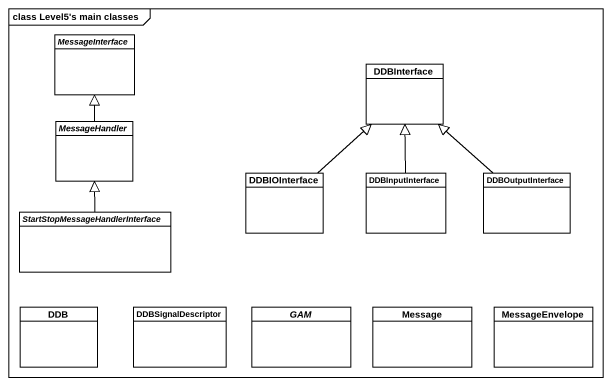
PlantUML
@startuml
mainframe class Level5's main classes
hide circle
hide empty members
abstract class MessageInterface
class DDBInterface
abstract class MessageHandler
class DDBIOInterface
class DDBInputInterface
class DDBOutputInterface
abstract class "StartStopMessageHandlerInterface" as StartStopMessageHandlerInter
class DDB
class DDBSignalDescriptor
abstract class GAM
class Message
class MessageEnvelope
MessageHandler -up-|> MessageInterface
DDBIOInterface -up-|> DDBInterface
DDBInputInterface -up-|> DDBInterface
DDBOutputInterface -up-|> DDBInterface
StartStopMessageHandlerInter -up-|> MessageHandler
@enduml
